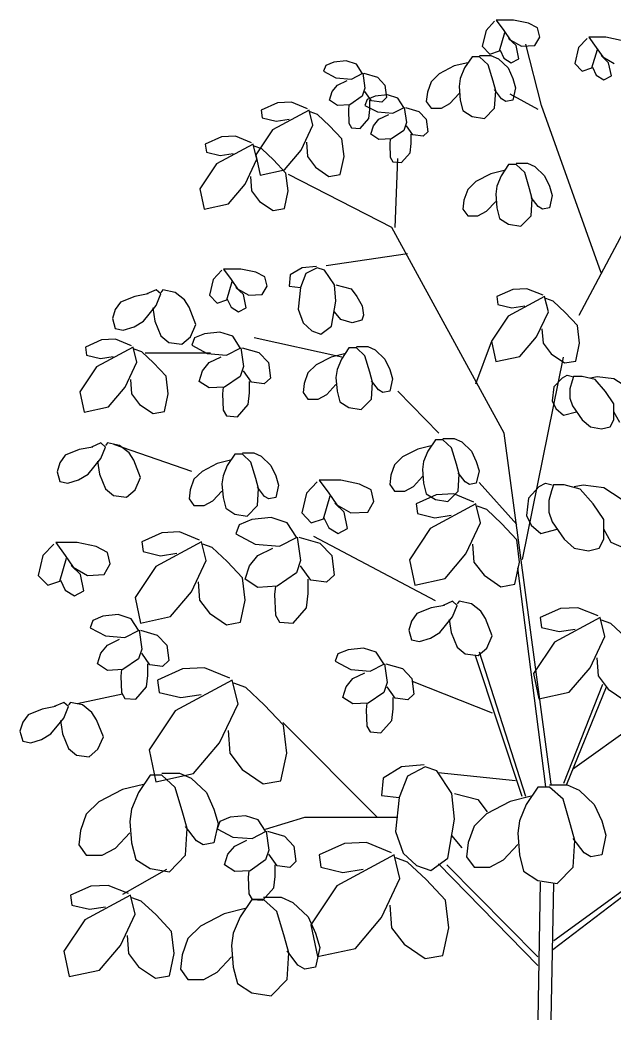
# Model space of a CAD drawing. Extents: x 68.63 to 72.38, y 87.18 to 90.72.
# Drawn here: x 68.632 to 70.737, y 87.18 to 90.722 of the extents above; entities that cross this region are included whole.
import ezdxf

# ---------------------------------------------------------------- set-up
doc = ezdxf.new("R2010")
doc.units = 0
doc.header["$LTSCALE"] = 0.02
doc.header["$MEASUREMENT"] = 0
doc.layers.get('0').update_dxf_attribs({"linetype": 'CONTINUOUS'})

msp = doc.modelspace()

# ---------------------------------------------------------------- linework, layer by layer
for p, q in [((70.3138, 90.7177), (70.2833, 90.6851)), ((70.3805, 90.7223), (70.3195, 90.7223)), ((70.3195, 90.7223), (70.3462, 90.6851)), ((70.4339, 90.7107), (70.3805, 90.7223)), ((70.4663, 90.6944), (70.4339, 90.7107)), ((70.2833, 90.6851), (70.27, 90.6292)), ((70.331, 90.6129), (70.35, 90.6781)), ((70.3462, 90.6851), (70.3691, 90.6525)), ((70.4739, 90.6618), (70.4663, 90.6944)), ((70.3901, 90.6316), (70.3634, 90.6572)), ((70.3691, 90.6525), (70.4091, 90.6292)), ((70.4568, 90.6316), (70.4739, 90.6618)), ((70.6416, 90.6572), (70.6111, 90.6246)), ((70.7083, 90.6618), (70.6473, 90.6618)), ((70.6473, 90.6618), (70.674, 90.6246)), ((70.7617, 90.6502), (70.7083, 90.6618)), ((70.27, 90.6292), (70.2967, 90.6013)), ((70.2967, 90.6013), (70.331, 90.6129)), ((70.3329, 90.6153), (70.3462, 90.5873)), ((70.3996, 90.585), (70.3901, 90.6316)), ((70.4091, 90.6292), (70.4568, 90.6316)), ((70.4796, 90.4198), (70.4244, 90.6362)), ((70.6111, 90.6246), (70.5978, 90.5687)), ((70.6588, 90.5524), (70.6778, 90.6176)), ((70.674, 90.6246), (70.6969, 90.592)), ((69.744, 90.5734), (69.7154, 90.5617)), ((69.7878, 90.578), (69.744, 90.5734)), ((69.8241, 90.5664), (69.7878, 90.578)), ((70.2185, 90.571), (70.1709, 90.5594)), ((70.2338, 90.592), (70.2071, 90.5524)), ((70.2605, 90.592), (70.2338, 90.592)), ((70.2605, 90.5966), (70.3005, 90.5966)), ((70.291, 90.5641), (70.2605, 90.592)), ((70.3005, 90.5966), (70.3272, 90.585)), ((70.3272, 90.585), (70.3615, 90.5524)), ((70.3462, 90.5873), (70.3729, 90.571)), ((70.3729, 90.571), (70.3996, 90.585)), ((70.5978, 90.5687), (70.6245, 90.5408)), ((70.7178, 90.571), (70.6912, 90.5966)), ((70.6969, 90.592), (70.7369, 90.5687)), ((70.7274, 90.5245), (70.7178, 90.571)), ((69.7154, 90.5617), (69.7078, 90.5408)), ((69.7078, 90.5408), (69.7516, 90.5175)), ((69.8069, 90.5129), (69.8469, 90.5338)), ((69.845, 90.5338), (69.8241, 90.5664)), ((69.8469, 90.5338), (69.8545, 90.4803)), ((69.8507, 90.5338), (69.8984, 90.5199)), ((70.1709, 90.5594), (70.1175, 90.5315)), ((70.2071, 90.5524), (70.1919, 90.5152)), ((70.3081, 90.5059), (70.291, 90.5641)), ((70.3615, 90.5524), (70.3786, 90.5152)), ((70.6245, 90.5408), (70.6588, 90.5524)), ((70.6607, 90.5548), (70.674, 90.5268)), ((69.7516, 90.5175), (69.8069, 90.5129)), ((69.7574, 90.4919), (69.7917, 90.5082)), ((69.8984, 90.5199), (69.9251, 90.4919)), ((70.089, 90.5036), (70.0756, 90.4663)), ((70.1175, 90.5315), (70.089, 90.5036)), ((70.1919, 90.5152), (70.188, 90.4873)), ((70.3176, 90.471), (70.3081, 90.5059)), ((70.3786, 90.5152), (70.3882, 90.4826)), ((70.674, 90.5268), (70.7007, 90.5105)), ((70.7007, 90.5105), (70.7274, 90.5245)), ((69.7288, 90.4384), (69.7383, 90.4687)), ((69.7383, 90.4687), (69.7574, 90.4919)), ((69.8545, 90.4803), (69.845, 90.4524)), ((69.8774, 90.4361), (69.8545, 90.4687)), ((69.9251, 90.4919), (69.9308, 90.4477)), ((70.0756, 90.4663), (70.0718, 90.4337)), ((70.1557, 90.4268), (70.188, 90.4617)), ((70.188, 90.4873), (70.1919, 90.4384)), ((70.3386, 90.4431), (70.3138, 90.4756)), ((70.3138, 90.4105), (70.3176, 90.471)), ((70.3882, 90.4826), (70.3786, 90.4384)), ((69.5439, 90.4291), (69.4867, 90.4035)), ((69.5935, 90.4314), (69.5439, 90.4291)), ((69.6506, 90.4081), (69.5935, 90.4314)), ((69.7574, 90.4198), (69.7288, 90.4384)), ((69.845, 90.4524), (69.8012, 90.4221)), ((69.8622, 90.4407), (69.8545, 90.4198)), ((69.8908, 90.4524), (69.8622, 90.4407)), ((69.8717, 90.4058), (69.8717, 90.4384)), ((69.9136, 90.4314), (69.8774, 90.4361)), ((69.9346, 90.457), (69.8908, 90.4524)), ((69.9308, 90.4477), (69.9136, 90.4314)), ((69.9708, 90.4454), (69.9346, 90.457)), ((69.9918, 90.4128), (69.9708, 90.4454)), ((70.0718, 90.4337), (70.089, 90.4105)), ((70.1252, 90.4105), (70.1557, 90.4268)), ((70.1919, 90.4384), (70.2014, 90.4012)), ((70.3538, 90.4337), (70.3386, 90.4431)), ((70.3786, 90.4384), (70.3538, 90.4337)), ((70.4682, 90.4058), (70.3691, 90.4593)), ((69.4867, 90.4035), (69.4906, 90.3756)), ((69.6564, 90.4035), (69.5268, 90.3337)), ((69.6697, 90.35), (69.6564, 90.4035)), ((69.6868, 90.3872), (69.6602, 90.3965)), ((69.8012, 90.4221), (69.7574, 90.4198)), ((69.7974, 90.4221), (69.7955, 90.4035)), ((69.7955, 90.4035), (69.7974, 90.3569)), ((69.8545, 90.4198), (69.8984, 90.3965)), ((69.8679, 90.3732), (69.8717, 90.4058)), ((69.8984, 90.3965), (69.9536, 90.3919)), ((69.9536, 90.3919), (69.9937, 90.4128)), ((69.9937, 90.4128), (70.0013, 90.3593)), ((69.9975, 90.4128), (70.0451, 90.3988)), ((70.0451, 90.3988), (70.0718, 90.3709)), ((70.089, 90.4105), (70.1252, 90.4105)), ((70.2014, 90.4012), (70.2338, 90.3802)), ((70.2776, 90.3732), (70.3138, 90.4105)), ((70.6912, 89.8264), (70.4796, 90.4198)), ((69.4906, 90.3756), (69.5401, 90.3639)), ((69.5401, 90.3639), (69.5858, 90.3709)), ((69.7288, 90.3476), (69.6868, 90.3872)), ((69.7974, 90.3569), (69.8069, 90.3407)), ((69.8374, 90.3383), (69.8679, 90.3732)), ((69.885, 90.3476), (69.9041, 90.3709)), ((69.9041, 90.3709), (69.9384, 90.3872)), ((70.0013, 90.3593), (69.9918, 90.3314)), ((70.0718, 90.3709), (70.0775, 90.3267)), ((70.2338, 90.3802), (70.2776, 90.3732)), ((69.5268, 90.3337), (69.4677, 90.2452)), ((69.6278, 90.2615), (69.6697, 90.35)), ((69.7726, 90.3011), (69.7288, 90.3476)), ((69.8069, 90.3407), (69.8374, 90.3383)), ((69.8755, 90.3174), (69.885, 90.3476)), ((69.9918, 90.3314), (69.9479, 90.3011)), ((70.0242, 90.3151), (70.0013, 90.3476)), ((70.0775, 90.3267), (70.0604, 90.3104)), ((69.3457, 90.3081), (69.2885, 90.2825)), ((69.3953, 90.3104), (69.3457, 90.3081)), ((69.4524, 90.2871), (69.3953, 90.3104)), ((69.6468, 90.2895), (69.6506, 90.2383)), ((69.7802, 90.2383), (69.7726, 90.3011)), ((69.9041, 90.2988), (69.8755, 90.3174)), ((69.9479, 90.3011), (69.9041, 90.2988)), ((69.9441, 90.3011), (69.9422, 90.2825)), ((70.0146, 90.2522), (70.0184, 90.2848)), ((70.0184, 90.2848), (70.0184, 90.3174)), ((70.0604, 90.3104), (70.0242, 90.3151)), ((69.2885, 90.2825), (69.2924, 90.2546)), ((69.2924, 90.2546), (69.3419, 90.2429)), ((69.4582, 90.2825), (69.3286, 90.2127)), ((69.3419, 90.2429), (69.3876, 90.2499)), ((69.4715, 90.229), (69.4582, 90.2825)), ((69.4886, 90.2662), (69.462, 90.2755)), ((69.5306, 90.2266), (69.4886, 90.2662)), ((69.5687, 90.1917), (69.6278, 90.2615)), ((69.9422, 90.2825), (69.9441, 90.2359)), ((69.9841, 90.2173), (70.0146, 90.2522)), ((69.4296, 90.1405), (69.4715, 90.229)), ((69.4677, 90.2452), (69.4829, 90.1731)), ((69.5744, 90.1801), (69.5306, 90.2266)), ((69.6506, 90.2383), (69.6792, 90.201)), ((69.7669, 90.1754), (69.7802, 90.2383)), ((69.9441, 90.2359), (69.9536, 90.2196)), ((69.9536, 90.2196), (69.9841, 90.2173)), ((69.9613, 89.9869), (69.9708, 90.2313)), ((70.3901, 90.215), (70.4301, 90.215)), ((70.4301, 90.215), (70.4568, 90.2034)), ((69.3286, 90.2127), (69.2695, 90.1242)), ((69.4829, 90.1731), (69.5687, 90.1917)), ((69.582, 90.1173), (69.5744, 90.1801)), ((69.6792, 90.201), (69.7269, 90.1684)), ((70.3005, 90.1778), (70.2471, 90.1498)), ((70.3481, 90.1894), (70.3005, 90.1778)), ((70.3634, 90.2103), (70.3367, 90.1708)), ((70.3901, 90.2103), (70.3634, 90.2103)), ((70.4205, 90.1824), (70.3901, 90.2103)), ((70.4377, 90.1242), (70.4205, 90.1824)), ((70.4568, 90.2034), (70.4911, 90.1708)), ((69.4486, 90.1684), (69.4524, 90.1173)), ((69.9498, 89.9869), (69.5839, 90.1754)), ((69.7269, 90.1684), (69.7669, 90.1754)), ((70.2471, 90.1498), (70.2185, 90.1219)), ((70.3367, 90.1708), (70.3214, 90.1335)), ((70.4911, 90.1708), (70.5082, 90.1335)), ((69.2695, 90.1242), (69.2847, 90.0521)), ((69.3705, 90.0707), (69.4296, 90.1405)), ((69.4524, 90.1173), (69.481, 90.08)), ((69.5687, 90.0544), (69.582, 90.1173)), ((70.2185, 90.1219), (70.2052, 90.0847)), ((70.3214, 90.1335), (70.3176, 90.1056)), ((70.4472, 90.0893), (70.4377, 90.1242)), ((70.5082, 90.1335), (70.5177, 90.101)), ((70.613, 89.6774), (70.857, 90.1359)), ((69.481, 90.08), (69.5287, 90.0474)), ((70.2052, 90.0847), (70.2014, 90.0521)), ((70.2852, 90.0451), (70.3176, 90.08)), ((70.3176, 90.1056), (70.3214, 90.0567)), ((70.4682, 90.0614), (70.4434, 90.094)), ((70.4434, 90.0288), (70.4472, 90.0893)), ((70.5177, 90.101), (70.5082, 90.0567)), ((69.2847, 90.0521), (69.3705, 90.0707)), ((69.5287, 90.0474), (69.5687, 90.0544)), ((70.2014, 90.0521), (70.2185, 90.0288)), ((70.2547, 90.0288), (70.2852, 90.0451)), ((70.3214, 90.0567), (70.331, 90.0195)), ((70.4834, 90.0521), (70.4682, 90.0614)), ((70.5082, 90.0567), (70.4834, 90.0521)), ((70.2185, 90.0288), (70.2547, 90.0288)), ((70.331, 90.0195), (70.3634, 89.9986)), ((70.4072, 89.9916), (70.4434, 90.0288)), ((70.3481, 89.2585), (69.9498, 89.9869)), ((70.3634, 89.9986), (70.4072, 89.9916)), ((70.0051, 89.8938), (69.7173, 89.852)), ((69.3476, 89.8357), (69.3171, 89.8031)), ((69.4143, 89.8403), (69.3533, 89.8403)), ((69.3533, 89.8403), (69.38, 89.8031)), ((69.4677, 89.8287), (69.4143, 89.8403)), ((69.5001, 89.8124), (69.4677, 89.8287)), ((69.6316, 89.845), (69.5896, 89.8194)), ((69.6449, 89.824), (69.6259, 89.7752)), ((69.683, 89.8496), (69.6316, 89.845)), ((69.6849, 89.845), (69.6449, 89.824)), ((69.7116, 89.8357), (69.6849, 89.845)), ((69.7459, 89.7845), (69.7116, 89.8357)), ((69.3171, 89.8031), (69.3038, 89.7472)), ((69.3648, 89.7309), (69.3838, 89.7961)), ((69.38, 89.8031), (69.4029, 89.7705)), ((69.5077, 89.7798), (69.5001, 89.8124)), ((69.5896, 89.8194), (69.5858, 89.7798)), ((69.1146, 89.7664), (69.0813, 89.7519)), ((69.1313, 89.7519), (69.1146, 89.7664)), ((69.1385, 89.7664), (69.1313, 89.7577)), ((69.1813, 89.7577), (69.1385, 89.7664)), ((69.2147, 89.7315), (69.1813, 89.7577)), ((69.4239, 89.7496), (69.3972, 89.7752)), ((69.4029, 89.7705), (69.4429, 89.7472)), ((69.4906, 89.7496), (69.5077, 89.7798)), ((69.5858, 89.7798), (69.6259, 89.7752)), ((69.6259, 89.7752), (69.6182, 89.6984)), ((69.7516, 89.7263), (69.7459, 89.7845)), ((69.7516, 89.7845), (69.805, 89.7705)), ((69.805, 89.7705), (69.826, 89.7426)), ((70.3786, 89.7682), (70.3214, 89.7426)), ((70.4282, 89.7705), (70.3786, 89.7682)), ((70.4853, 89.7472), (70.4282, 89.7705)), ((68.9884, 89.7228), (68.9693, 89.6966)), ((69.0384, 89.7432), (68.9884, 89.7228)), ((69.0861, 89.7519), (69.0384, 89.7432)), ((69.1146, 89.7112), (69.1313, 89.7519)), ((69.2314, 89.7053), (69.2147, 89.7315)), ((69.3038, 89.7472), (69.3305, 89.7193)), ((69.3305, 89.7193), (69.3648, 89.7309)), ((69.3667, 89.7333), (69.38, 89.7053)), ((69.4334, 89.703), (69.4239, 89.7496)), ((69.4429, 89.7472), (69.4906, 89.7496)), ((69.7364, 89.6379), (69.7516, 89.7263)), ((69.826, 89.7426), (69.845, 89.71)), ((70.3214, 89.7426), (70.3253, 89.7147)), ((70.4911, 89.7426), (70.3615, 89.6728)), ((70.5044, 89.6891), (70.4911, 89.7426)), ((70.5216, 89.7263), (70.4949, 89.7356)), ((70.5635, 89.6867), (70.5216, 89.7263)), ((68.9693, 89.6966), (68.9598, 89.6646)), ((69.0694, 89.6559), (69.1146, 89.7112)), ((69.1027, 89.7024), (69.1099, 89.6559)), ((69.2552, 89.6443), (69.2314, 89.7053)), ((69.38, 89.7053), (69.4067, 89.6891)), ((69.4067, 89.6891), (69.4334, 89.703)), ((69.6182, 89.6984), (69.6354, 89.6495)), ((69.7688, 89.6611), (69.7459, 89.6891)), ((69.845, 89.71), (69.8488, 89.6774)), ((70.3253, 89.7147), (70.3748, 89.703)), ((70.3748, 89.703), (70.4205, 89.71)), ((70.4625, 89.6006), (70.5044, 89.6891)), ((70.6073, 89.6402), (70.5635, 89.6867)), ((68.9598, 89.6646), (68.9693, 89.6297)), ((69.036, 89.6355), (69.0694, 89.6559)), ((69.1099, 89.6559), (69.1313, 89.6035)), ((69.6354, 89.6495), (69.6659, 89.6216)), ((69.8088, 89.6495), (69.7688, 89.6611)), ((69.8431, 89.6588), (69.8088, 89.6495)), ((69.8488, 89.6774), (69.8431, 89.6588)), ((70.3615, 89.6728), (70.3024, 89.5843)), ((68.9693, 89.6297), (68.9979, 89.6239)), ((68.9979, 89.6239), (69.036, 89.6355)), ((69.2361, 89.6006), (69.2552, 89.6443)), ((69.2857, 89.6111), (69.25, 89.5966)), ((69.3405, 89.6169), (69.2857, 89.6111)), ((69.3857, 89.6024), (69.3405, 89.6169)), ((69.6659, 89.6216), (69.6983, 89.6099)), ((69.6983, 89.6099), (69.7364, 89.6379)), ((70.4815, 89.6285), (70.4853, 89.5774)), ((70.6149, 89.5774), (70.6073, 89.6402)), ((68.9207, 89.589), (68.8636, 89.5634)), ((68.9703, 89.5913), (68.9207, 89.589)), ((69.0275, 89.568), (68.9703, 89.5913)), ((69.1313, 89.6035), (69.1599, 89.5803)), ((69.1599, 89.5803), (69.2052, 89.5744)), ((69.2052, 89.5744), (69.2361, 89.6006)), ((69.25, 89.5966), (69.2404, 89.5704)), ((69.4119, 89.5616), (69.3857, 89.6024)), ((69.7726, 89.5285), (69.462, 89.596)), ((70.2471, 89.4331), (70.3024, 89.582)), ((70.3024, 89.5843), (70.3176, 89.5122)), ((70.4034, 89.5308), (70.4625, 89.6006)), ((70.4853, 89.5774), (70.5139, 89.5401)), ((70.6016, 89.5145), (70.6149, 89.5774)), ((68.8636, 89.5634), (68.8674, 89.5355)), ((69.0332, 89.5634), (68.9036, 89.4936)), ((69.0465, 89.5099), (69.0332, 89.5634)), ((69.0637, 89.5471), (69.037, 89.5564)), ((69.1056, 89.5075), (69.0637, 89.5471)), ((69.3076, 89.5424), (69.0751, 89.5424)), ((69.2404, 89.5704), (69.2952, 89.5413)), ((69.2952, 89.5413), (69.3643, 89.5355)), ((69.3643, 89.5355), (69.4143, 89.5616)), ((69.4143, 89.5616), (69.4239, 89.4947)), ((69.4191, 89.5616), (69.4786, 89.5442)), ((69.4786, 89.5442), (69.512, 89.5093)), ((69.7974, 89.5611), (69.7707, 89.5215)), ((69.8241, 89.5611), (69.7974, 89.5611)), ((69.8241, 89.5657), (69.8641, 89.5657)), ((69.8545, 89.5331), (69.8241, 89.5611)), ((69.8641, 89.5657), (69.8908, 89.5541)), ((69.8908, 89.5541), (69.9251, 89.5215)), ((68.8674, 89.5355), (68.9169, 89.5238)), ((68.9169, 89.5238), (68.9627, 89.5308)), ((69.0046, 89.4214), (69.0465, 89.5099)), ((69.1494, 89.461), (69.1056, 89.5075)), ((69.2785, 89.4802), (69.3024, 89.5093)), ((69.3024, 89.5093), (69.3452, 89.5296)), ((69.512, 89.5093), (69.5191, 89.454)), ((69.7345, 89.5285), (69.6811, 89.5006)), ((69.7821, 89.5401), (69.7345, 89.5285)), ((69.7707, 89.5215), (69.7554, 89.4843)), ((69.8717, 89.475), (69.8545, 89.5331)), ((69.9251, 89.5215), (69.9422, 89.4843)), ((70.3176, 89.5122), (70.4034, 89.5308)), ((70.4129, 88.8117), (70.5578, 89.5285)), ((70.5139, 89.5401), (70.5616, 89.5075)), ((70.5616, 89.5075), (70.6016, 89.5145)), ((68.9036, 89.4936), (68.8445, 89.4051)), ((69.2666, 89.4424), (69.2785, 89.4802)), ((69.4239, 89.4947), (69.4119, 89.4598)), ((69.4524, 89.4395), (69.4239, 89.4802)), ((69.6525, 89.4726), (69.6392, 89.4354)), ((69.6811, 89.5006), (69.6525, 89.4726)), ((69.7554, 89.4843), (69.7516, 89.4563)), ((69.8812, 89.44), (69.8717, 89.475)), ((69.9422, 89.4843), (69.9517, 89.4517)), ((69.0236, 89.4494), (69.0275, 89.3982)), ((69.157, 89.3982), (69.1494, 89.461)), ((69.3024, 89.4191), (69.2666, 89.4424)), ((69.4119, 89.4598), (69.3572, 89.422)), ((69.4453, 89.4017), (69.4453, 89.4424)), ((69.4977, 89.4336), (69.4524, 89.4395)), ((69.5191, 89.454), (69.4977, 89.4336)), ((69.6392, 89.4354), (69.6354, 89.4028)), ((69.7516, 89.4563), (69.7554, 89.4075)), ((69.9022, 89.4121), (69.8774, 89.4447)), ((69.8774, 89.3795), (69.8812, 89.44)), ((69.9517, 89.4517), (69.9422, 89.4075)), ((70.5539, 89.4554), (70.5234, 89.4228)), ((70.5539, 89.4554), (70.571, 89.4647)), ((70.571, 89.4647), (70.5901, 89.46)), ((70.5882, 89.4437), (70.5805, 89.4158)), ((70.5939, 89.46), (70.5882, 89.4437)), ((70.6244, 89.46), (70.5939, 89.46)), ((70.6701, 89.4484), (70.6244, 89.46)), ((70.653, 89.4554), (70.6777, 89.46)), ((70.7063, 89.4065), (70.6701, 89.4484)), ((70.6777, 89.46), (70.7368, 89.4531)), ((70.7368, 89.4531), (70.7864, 89.4205)), ((68.8445, 89.4051), (68.8598, 89.333)), ((68.9455, 89.3516), (69.0046, 89.4214)), ((69.3572, 89.422), (69.3024, 89.4191)), ((69.3524, 89.422), (69.35, 89.3987)), ((69.35, 89.3987), (69.3524, 89.3406)), ((69.4405, 89.3609), (69.4453, 89.4017)), ((69.6354, 89.4028), (69.6525, 89.3795)), ((69.7192, 89.3958), (69.7516, 89.4307)), ((69.7554, 89.4075), (69.765, 89.3702)), ((69.9174, 89.4028), (69.9022, 89.4121)), ((69.9422, 89.4075), (69.9174, 89.4028)), ((70.1156, 89.2585), (69.9708, 89.4075)), ((70.5234, 89.4228), (70.5177, 89.3739)), ((70.5805, 89.4158), (70.5805, 89.3832)), ((70.7368, 89.3623), (70.7063, 89.4065)), ((69.0275, 89.3982), (69.056, 89.3609)), ((69.1437, 89.3353), (69.157, 89.3982)), ((69.6525, 89.3795), (69.6887, 89.3795)), ((69.6887, 89.3795), (69.7192, 89.3958)), ((69.765, 89.3702), (69.7974, 89.3493)), ((69.8412, 89.3423), (69.8774, 89.3795)), ((70.5177, 89.3739), (70.531, 89.346)), ((70.5805, 89.3832), (70.5901, 89.3553)), ((68.8598, 89.333), (68.9455, 89.3516)), ((69.056, 89.3609), (69.1037, 89.3283)), ((69.1037, 89.3283), (69.1437, 89.3353)), ((69.3524, 89.3406), (69.3643, 89.3202)), ((69.4024, 89.3173), (69.4405, 89.3609)), ((69.7974, 89.3493), (69.8412, 89.3423)), ((70.531, 89.346), (70.5577, 89.3227)), ((70.5577, 89.3227), (70.6044, 89.335)), ((70.5901, 89.3553), (70.6244, 89.3064)), ((70.7368, 89.3064), (70.7368, 89.3623)), ((70.7578, 89.2971), (70.7368, 89.3344)), ((69.3643, 89.3202), (69.4024, 89.3173)), ((70.6244, 89.3064), (70.653, 89.2808)), ((70.7235, 89.2808), (70.7368, 89.3064)), ((70.5139, 88.0158), (70.3481, 89.2585)), ((70.653, 89.2808), (70.693, 89.2739)), ((70.693, 89.2739), (70.7235, 89.2808)), ((68.9184, 89.2242), (68.885, 89.2097)), ((68.935, 89.2097), (68.9184, 89.2242)), ((68.9422, 89.2242), (68.935, 89.2155)), ((68.9851, 89.2155), (68.9422, 89.2242)), ((70.1042, 89.2353), (70.0775, 89.1957)), ((70.1309, 89.2353), (70.1042, 89.2353)), ((70.1309, 89.2399), (70.1709, 89.2399)), ((70.1614, 89.2073), (70.1309, 89.2353)), ((70.1709, 89.2399), (70.1976, 89.2283)), ((70.1976, 89.2283), (70.2319, 89.1957)), ((68.8421, 89.2009), (68.7921, 89.1806)), ((68.8898, 89.2097), (68.8421, 89.2009)), ((68.9184, 89.1689), (68.935, 89.2097)), ((69.2409, 89.1236), (68.9646, 89.219)), ((69.0184, 89.1893), (68.9851, 89.2155)), ((69.0351, 89.1631), (69.0184, 89.1893)), ((69.42, 89.1887), (69.4601, 89.1887)), ((69.4601, 89.1887), (69.4867, 89.1771)), ((70.0413, 89.2027), (69.9879, 89.1748)), ((70.089, 89.2143), (70.0413, 89.2027)), ((70.0775, 89.1957), (70.0623, 89.1585)), ((70.1785, 89.1492), (70.1614, 89.2073)), ((70.2319, 89.1957), (70.249, 89.1585)), ((68.773, 89.1544), (68.7635, 89.1224)), ((68.7921, 89.1806), (68.773, 89.1544)), ((68.8731, 89.1137), (68.9184, 89.1689)), ((68.9064, 89.1602), (68.9136, 89.1137)), ((69.0589, 89.102), (69.0351, 89.1631)), ((69.3305, 89.1515), (69.2771, 89.1236)), ((69.3781, 89.1631), (69.3305, 89.1515)), ((69.3934, 89.1841), (69.3667, 89.1445)), ((69.42, 89.1841), (69.3934, 89.1841)), ((69.4505, 89.1561), (69.42, 89.1841)), ((69.4677, 89.098), (69.4505, 89.1561)), ((69.4867, 89.1771), (69.521, 89.1445)), ((69.9879, 89.1748), (69.9594, 89.1468)), ((70.0623, 89.1585), (70.0585, 89.1305)), ((70.249, 89.1585), (70.2586, 89.1259)), ((68.7635, 89.1224), (68.773, 89.0875)), ((69.2771, 89.1236), (69.2485, 89.0956)), ((69.3667, 89.1445), (69.3514, 89.1073)), ((69.521, 89.1445), (69.5382, 89.1073)), ((69.9594, 89.1468), (69.946, 89.1096)), ((70.0585, 89.1305), (70.0623, 89.0817)), ((70.188, 89.1142), (70.1785, 89.1492)), ((70.209, 89.0863), (70.1842, 89.1189)), ((70.2586, 89.1259), (70.249, 89.0817)), ((68.773, 89.0875), (68.8016, 89.0817)), ((68.8016, 89.0817), (68.8397, 89.0933)), ((68.8397, 89.0933), (68.8731, 89.1137)), ((68.9136, 89.1137), (68.935, 89.0613)), ((69.0398, 89.0584), (69.0589, 89.102)), ((69.2485, 89.0956), (69.2352, 89.0584)), ((69.3514, 89.1073), (69.3476, 89.0793)), ((69.4772, 89.063), (69.4677, 89.098)), ((69.5382, 89.1073), (69.5477, 89.0747)), ((69.6854, 89.0869), (69.6473, 89.0462)), ((69.6926, 89.0927), (69.7259, 89.0462)), ((69.7688, 89.0927), (69.6926, 89.0927)), ((69.8355, 89.0782), (69.7688, 89.0927)), ((69.946, 89.1096), (69.9422, 89.077)), ((70.0261, 89.07), (70.0585, 89.1049)), ((70.0623, 89.0817), (70.0718, 89.0444)), ((70.1842, 89.0537), (70.188, 89.1142)), ((70.2243, 89.077), (70.209, 89.0863)), ((70.249, 89.0817), (70.2243, 89.077)), ((70.392, 88.9351), (70.2586, 89.084)), ((70.4722, 89.0696), (70.4936, 89.0813)), ((70.4936, 89.0813), (70.5175, 89.0755)), ((68.935, 89.0613), (68.9636, 89.038)), ((69.0089, 89.0322), (69.0398, 89.0584)), ((69.2352, 89.0584), (69.2314, 89.0258)), ((69.3152, 89.0188), (69.3476, 89.0537)), ((69.3476, 89.0793), (69.3514, 89.0305)), ((69.4982, 89.0351), (69.4734, 89.0677)), ((69.4734, 89.0025), (69.4772, 89.063)), ((69.5477, 89.0747), (69.5382, 89.0305)), ((69.6473, 89.0462), (69.6306, 88.9764)), ((69.7259, 89.0462), (69.7545, 89.0055)), ((69.876, 89.0578), (69.8355, 89.0782)), ((69.8855, 89.0171), (69.876, 89.0578)), ((69.9422, 89.077), (69.9594, 89.0537)), ((69.9594, 89.0537), (69.9956, 89.0537)), ((69.9956, 89.0537), (70.0261, 89.07)), ((70.0718, 89.0444), (70.1042, 89.0235)), ((70.148, 89.0165), (70.1842, 89.0537)), ((70.4722, 89.0696), (70.4341, 89.0289)), ((70.5151, 89.0551), (70.5055, 89.0202)), ((70.5222, 89.0755), (70.5151, 89.0551)), ((70.5603, 89.0755), (70.5222, 89.0755)), ((70.6175, 89.0609), (70.5603, 89.0755)), ((70.5961, 89.0696), (70.627, 89.0755)), ((70.6628, 89.0086), (70.6175, 89.0609)), ((70.627, 89.0755), (70.7009, 89.0667)), ((70.7009, 89.0667), (70.7628, 89.026)), ((68.9636, 89.038), (69.0089, 89.0322)), ((69.2314, 89.0258), (69.2485, 89.0025)), ((69.2847, 89.0025), (69.3152, 89.0188)), ((69.3514, 89.0305), (69.361, 88.9932)), ((69.5134, 89.0258), (69.4982, 89.0351)), ((69.5382, 89.0305), (69.5134, 89.0258)), ((69.7069, 88.956), (69.7307, 89.0375)), ((69.7807, 88.9793), (69.7473, 89.0113)), ((69.8641, 88.9793), (69.8855, 89.0171)), ((70.1071, 89.0407), (70.0356, 89.0087)), ((70.1042, 89.0235), (70.148, 89.0165)), ((70.169, 89.0436), (70.1071, 89.0407)), ((70.2405, 89.0145), (70.169, 89.0436)), ((70.4341, 89.0289), (70.4269, 88.9678)), ((70.5055, 89.0202), (70.5055, 88.9795)), ((69.2485, 89.0025), (69.2847, 89.0025)), ((69.361, 88.9932), (69.3934, 88.9723)), ((69.4372, 88.9653), (69.4734, 89.0025)), ((69.6306, 88.9764), (69.664, 88.9415)), ((69.7545, 89.0055), (69.8045, 88.9764)), ((69.7926, 88.9211), (69.7807, 88.9793)), ((69.8045, 88.9764), (69.8641, 88.9793)), ((70.0356, 89.0087), (70.0404, 88.9738)), ((70.0404, 88.9738), (70.1023, 88.9592)), ((70.2476, 89.0087), (70.0856, 88.9214)), ((70.2643, 88.9418), (70.2476, 89.0087)), ((70.2857, 88.9883), (70.2524, 88.9999)), ((70.3382, 88.9388), (70.2857, 88.9883)), ((70.5055, 88.9795), (70.5175, 88.9446)), ((70.7009, 88.9533), (70.6628, 89.0086)), ((69.3934, 88.9723), (69.4372, 88.9653)), ((69.4536, 88.9528), (69.409, 88.9346)), ((69.5221, 88.9601), (69.4536, 88.9528)), ((69.5787, 88.9419), (69.5221, 88.9601)), ((69.6114, 88.891), (69.5787, 88.9419)), ((69.664, 88.9415), (69.7069, 88.956)), ((69.7092, 88.9589), (69.7259, 88.924)), ((70.1023, 88.9592), (70.1595, 88.9679)), ((70.2119, 88.8312), (70.2643, 88.9418)), ((70.3929, 88.8807), (70.3382, 88.9388)), ((70.4269, 88.9678), (70.4436, 88.9329)), ((70.5175, 88.9446), (70.5603, 88.8835)), ((70.7009, 88.8835), (70.7009, 88.9533)), ((69.1348, 88.9063), (69.0634, 88.8743)), ((69.1968, 88.9092), (69.1348, 88.9063)), ((69.2682, 88.8802), (69.1968, 88.9092)), ((69.409, 88.9346), (69.3971, 88.9019)), ((69.7259, 88.924), (69.7593, 88.9036)), ((69.7593, 88.9036), (69.7926, 88.9211)), ((70.0856, 88.9214), (70.0118, 88.8108)), ((70.4436, 88.9329), (70.477, 88.9038)), ((70.477, 88.9038), (70.5353, 88.9191)), ((70.7271, 88.8718), (70.7009, 88.9184)), ((68.7588, 88.8716), (68.7921, 88.8251)), ((68.835, 88.8716), (68.7588, 88.8716)), ((68.9017, 88.8571), (68.835, 88.8716)), ((69.0634, 88.8743), (69.0681, 88.8394)), ((69.2754, 88.8743), (69.1134, 88.7871)), ((69.2921, 88.8074), (69.2754, 88.8743)), ((69.3971, 88.9019), (69.4655, 88.8655)), ((69.5519, 88.8583), (69.6144, 88.891)), ((69.6144, 88.891), (69.6263, 88.8074)), ((69.6204, 88.891), (69.6948, 88.8692)), ((70.1042, 88.6651), (69.6735, 88.8932)), ((69.6948, 88.8692), (69.7365, 88.8255)), ((70.4025, 88.8021), (70.3929, 88.8807)), ((70.5603, 88.8835), (70.5961, 88.8515)), ((70.6842, 88.8515), (70.7009, 88.8835)), ((70.7723, 88.8515), (70.7271, 88.8718)), ((68.7516, 88.8658), (68.7135, 88.8251)), ((68.9422, 88.8367), (68.9017, 88.8571)), ((68.9517, 88.796), (68.9422, 88.8367)), ((69.0681, 88.8394), (69.1301, 88.8249)), ((69.1301, 88.8249), (69.1873, 88.8336)), ((69.3135, 88.854), (69.2802, 88.8656)), ((69.3659, 88.8045), (69.3135, 88.854)), ((69.4655, 88.8655), (69.5519, 88.8583)), ((69.4745, 88.8255), (69.5281, 88.851)), ((70.2357, 88.8661), (70.2405, 88.8021)), ((70.5961, 88.8515), (70.6461, 88.8427)), ((70.6461, 88.8427), (70.6842, 88.8515)), ((68.7135, 88.8251), (68.6968, 88.7553)), ((68.773, 88.7349), (68.7969, 88.8164)), ((68.7921, 88.8251), (68.8207, 88.7844)), ((69.2397, 88.6969), (69.2921, 88.8074)), ((69.4207, 88.7463), (69.3659, 88.8045)), ((69.4447, 88.7892), (69.4745, 88.8255)), ((69.6263, 88.8074), (69.6114, 88.7637)), ((69.7365, 88.8255), (69.7454, 88.7564)), ((70.0118, 88.8108), (70.0309, 88.7207)), ((70.1381, 88.7439), (70.2119, 88.8312)), ((70.2405, 88.8021), (70.2762, 88.7556)), ((70.3858, 88.7236), (70.4025, 88.8021)), ((68.8469, 88.7582), (68.8135, 88.7902)), ((68.8207, 88.7844), (68.8707, 88.7553)), ((68.9303, 88.7582), (68.9517, 88.796)), ((69.1134, 88.7871), (69.0396, 88.6765)), ((69.4298, 88.7419), (69.4447, 88.7892)), ((69.6114, 88.7637), (69.543, 88.7164)), ((69.6621, 88.7383), (69.6263, 88.7892)), ((70.4948, 88.0064), (70.3955, 88.782)), ((68.6968, 88.7553), (68.7302, 88.7204)), ((68.7302, 88.7204), (68.773, 88.7349)), ((68.7754, 88.7378), (68.7921, 88.7029)), ((68.8588, 88.7), (68.8469, 88.7582)), ((68.8707, 88.7553), (68.9303, 88.7582)), ((69.2635, 88.7318), (69.2682, 88.6678)), ((69.4302, 88.6678), (69.4207, 88.7463)), ((69.4745, 88.7128), (69.4298, 88.7419)), ((69.6531, 88.691), (69.6531, 88.7419)), ((69.7186, 88.731), (69.6621, 88.7383)), ((69.7454, 88.7564), (69.7186, 88.731)), ((70.0309, 88.7207), (70.1381, 88.7439)), ((70.2762, 88.7556), (70.3358, 88.7149)), ((68.7921, 88.7029), (68.8255, 88.6826)), ((68.8255, 88.6826), (68.8588, 88.7)), ((69.1658, 88.6096), (69.2397, 88.6969)), ((69.543, 88.7164), (69.4745, 88.7128)), ((69.537, 88.7164), (69.534, 88.6874)), ((69.6472, 88.6401), (69.6531, 88.691)), ((70.3358, 88.7149), (70.3858, 88.7236)), ((69.0396, 88.6765), (69.0586, 88.5863)), ((69.2682, 88.6678), (69.304, 88.6213)), ((69.4136, 88.5893), (69.4302, 88.6678)), ((69.534, 88.6874), (69.537, 88.6146)), ((70.1647, 88.6634), (70.1314, 88.6488)), ((70.1814, 88.6488), (70.1647, 88.6634)), ((70.1885, 88.6634), (70.1814, 88.6546)), ((70.2314, 88.6546), (70.1885, 88.6634)), ((69.304, 88.6213), (69.3635, 88.5805)), ((69.5995, 88.5855), (69.6472, 88.6401)), ((70.0384, 88.6197), (70.0194, 88.5935)), ((70.0885, 88.6401), (70.0384, 88.6197)), ((70.1361, 88.6488), (70.0885, 88.6401)), ((70.1647, 88.6081), (70.1814, 88.6488)), ((70.2648, 88.6285), (70.2314, 88.6546)), ((70.2814, 88.6023), (70.2648, 88.6285)), ((70.5471, 88.6377), (70.4756, 88.6057)), ((70.609, 88.6406), (70.5471, 88.6377)), ((70.6805, 88.6115), (70.609, 88.6406)), ((68.8898, 88.5959), (68.8802, 88.5697)), ((68.9255, 88.6104), (68.8898, 88.5959)), ((68.9803, 88.6162), (68.9255, 88.6104)), ((69.0256, 88.6017), (68.9803, 88.6162)), ((69.0518, 88.561), (69.0256, 88.6017)), ((69.0586, 88.5863), (69.1658, 88.6096)), ((69.3635, 88.5805), (69.4136, 88.5893)), ((69.537, 88.6146), (69.5519, 88.5892)), ((69.5519, 88.5892), (69.5995, 88.5855)), ((70.0194, 88.5935), (70.0099, 88.5615)), ((70.1194, 88.5528), (70.1647, 88.6081)), ((70.1528, 88.5994), (70.1599, 88.5528)), ((70.3053, 88.5412), (70.2814, 88.6023)), ((70.4756, 88.6057), (70.4804, 88.5708)), ((70.6876, 88.6057), (70.5256, 88.5184)), ((70.7043, 88.5388), (70.6876, 88.6057)), ((70.7257, 88.5853), (70.6924, 88.597)), ((70.7781, 88.5359), (70.7257, 88.5853)), ((68.8802, 88.5697), (68.935, 88.5406)), ((69.0041, 88.5348), (69.0541, 88.561)), ((69.0541, 88.561), (69.0637, 88.4941)), ((69.0589, 88.561), (69.1185, 88.5435)), ((70.0099, 88.5615), (70.0194, 88.5266)), ((70.0861, 88.5325), (70.1194, 88.5528)), ((70.1599, 88.5528), (70.1814, 88.5005)), ((70.4804, 88.5708), (70.5423, 88.5562)), ((70.5423, 88.5562), (70.5995, 88.565)), ((68.935, 88.5406), (69.0041, 88.5348)), ((68.9422, 88.5086), (68.9851, 88.529)), ((69.1185, 88.5435), (69.1518, 88.5086)), ((70.0194, 88.5266), (70.048, 88.5208)), ((70.048, 88.5208), (70.0861, 88.5325)), ((70.2862, 88.4975), (70.3053, 88.5412)), ((70.5256, 88.5184), (70.4518, 88.4079)), ((70.6519, 88.4282), (70.7043, 88.5388)), ((68.9064, 88.4417), (68.9184, 88.4795)), ((68.9184, 88.4795), (68.9422, 88.5086)), ((69.0637, 88.4941), (69.0518, 88.4592)), ((69.0923, 88.4388), (69.0637, 88.4795)), ((69.1518, 88.5086), (69.159, 88.4533)), ((69.7945, 88.4917), (69.7588, 88.4772)), ((69.8493, 88.4975), (69.7945, 88.4917)), ((69.8946, 88.483), (69.8493, 88.4975)), ((69.9208, 88.4423), (69.8946, 88.483)), ((70.1814, 88.5005), (70.21, 88.4772)), ((70.2552, 88.4714), (70.2862, 88.4975)), ((70.4239, 87.9717), (70.2606, 88.483)), ((69.0518, 88.4592), (68.997, 88.4213)), ((69.159, 88.4533), (69.1375, 88.433)), ((69.7588, 88.4772), (69.7493, 88.451)), ((69.7493, 88.451), (69.804, 88.4219)), ((69.8731, 88.4161), (69.9232, 88.4423)), ((69.9232, 88.4423), (69.9327, 88.3754)), ((69.9279, 88.4423), (69.9875, 88.4248)), ((70.21, 88.4772), (70.2552, 88.4714)), ((70.411, 87.9716), (70.2452, 88.4743)), ((70.6757, 88.4632), (70.6805, 88.3992)), ((68.9422, 88.4184), (68.9064, 88.4417)), ((68.997, 88.4213), (68.9422, 88.4184)), ((68.9922, 88.4213), (68.9898, 88.3981)), ((69.0851, 88.401), (69.0851, 88.4417)), ((69.1375, 88.433), (69.0923, 88.4388)), ((69.2084, 88.4241), (69.1191, 88.3841)), ((69.2858, 88.4277), (69.2084, 88.4241)), ((69.3751, 88.3914), (69.2858, 88.4277)), ((69.804, 88.4219), (69.8731, 88.4161)), ((69.8112, 88.3899), (69.8541, 88.4103)), ((69.9875, 88.4248), (70.0208, 88.3899)), ((70.4518, 88.4079), (70.4708, 88.3177)), ((70.578, 88.341), (70.6519, 88.4282)), ((68.9898, 88.3981), (68.9922, 88.3399)), ((69.0803, 88.3602), (69.0851, 88.401)), ((69.1191, 88.3841), (69.125, 88.3405)), ((69.3841, 88.3841), (69.1816, 88.275)), ((69.4049, 88.3005), (69.3841, 88.3841)), ((69.4317, 88.3586), (69.39, 88.3732)), ((69.7874, 88.3608), (69.8112, 88.3899)), ((69.9327, 88.3754), (69.9208, 88.3405)), ((70.0208, 88.3899), (70.028, 88.3346)), ((70.3062, 88.2672), (70.0223, 88.3789)), ((70.6805, 88.3992), (70.7162, 88.3526)), ((68.9922, 88.3399), (69.0041, 88.3195)), ((69.0422, 88.3166), (69.0803, 88.3602)), ((69.125, 88.3405), (69.2024, 88.3223)), ((69.4972, 88.2968), (69.4317, 88.3586)), ((69.7755, 88.323), (69.7874, 88.3608)), ((69.9208, 88.3405), (69.866, 88.3026)), ((69.9613, 88.3201), (69.9327, 88.3608)), ((70.4708, 88.3177), (70.578, 88.341)), ((70.5587, 88.0194), (70.6971, 88.3704)), ((70.5692, 88.0158), (70.71, 88.3607)), ((70.7162, 88.3526), (70.7758, 88.3119)), ((68.7869, 88.305), (68.7535, 88.2904)), ((68.8035, 88.2904), (68.7869, 88.305)), ((68.8107, 88.305), (68.8035, 88.2963)), ((68.8536, 88.2963), (68.8107, 88.305)), ((68.9951, 88.3346), (68.835, 88.2997)), ((69.0041, 88.3195), (69.0422, 88.3166)), ((69.2024, 88.3223), (69.2739, 88.3332)), ((69.3394, 88.1623), (69.4049, 88.3005)), ((69.8112, 88.2997), (69.7755, 88.323)), ((69.866, 88.3026), (69.8112, 88.2997)), ((69.8612, 88.3026), (69.8588, 88.2794)), ((69.9541, 88.2823), (69.9541, 88.323)), ((70.0065, 88.3143), (69.9613, 88.3201)), ((70.028, 88.3346), (70.0065, 88.3143)), ((68.7106, 88.2817), (68.6606, 88.2613)), ((68.7583, 88.2904), (68.7106, 88.2817)), ((68.7869, 88.2497), (68.8035, 88.2904)), ((68.8869, 88.2701), (68.8536, 88.2963)), ((68.9036, 88.2439), (68.8869, 88.2701)), ((69.1816, 88.275), (69.0893, 88.1368)), ((69.5657, 88.2241), (69.4972, 88.2968)), ((69.8588, 88.2794), (69.8612, 88.2212)), ((69.9494, 88.2416), (69.9541, 88.2823)), ((70.5902, 88.0694), (70.9122, 88.2997)), ((68.6415, 88.2352), (68.632, 88.2032)), ((68.6606, 88.2613), (68.6415, 88.2352)), ((68.7416, 88.1944), (68.7869, 88.2497)), ((68.775, 88.241), (68.7821, 88.1944)), ((68.9274, 88.1828), (68.9036, 88.2439)), ((69.8984, 87.8971), (69.563, 88.2346)), ((69.9112, 88.1979), (69.9494, 88.2416)), ((68.632, 88.2032), (68.6415, 88.1683)), ((68.7083, 88.1741), (68.7416, 88.1944)), ((68.7821, 88.1944), (68.8035, 88.1421)), ((69.3692, 88.2059), (69.3751, 88.1259)), ((69.5776, 88.1259), (69.5657, 88.2241)), ((69.8612, 88.2212), (69.8731, 88.2008)), ((69.8731, 88.2008), (69.9112, 88.1979)), ((68.6415, 88.1683), (68.6701, 88.1624)), ((68.6701, 88.1624), (68.7083, 88.1741)), ((68.9084, 88.1392), (68.9274, 88.1828)), ((69.2471, 88.0532), (69.3394, 88.1623)), ((68.8035, 88.1421), (68.8321, 88.1188)), ((68.8774, 88.113), (68.9084, 88.1392)), ((69.0893, 88.1368), (69.1131, 88.0241)), ((69.3751, 88.1259), (69.4198, 88.0678)), ((69.5568, 88.0278), (69.5776, 88.1259)), ((68.8321, 88.1188), (68.8774, 88.113)), ((69.1131, 88.0241), (69.2471, 88.0532)), ((69.1348, 88.0548), (69.1973, 88.0548)), ((69.1973, 88.0548), (69.239, 88.0366)), ((69.4198, 88.0678), (69.4942, 88.0168)), ((69.9839, 88.0772), (69.9184, 88.0372)), ((70.0643, 88.0845), (69.9839, 88.0772)), ((70.0673, 88.0772), (70.0047, 88.0445)), ((70.109, 88.0627), (70.0673, 88.0772)), ((70.1626, 87.9827), (70.109, 88.0627)), ((70.3882, 88.0275), (70.1137, 88.0554)), ((69.0931, 88.0475), (69.0514, 87.9857)), ((69.1348, 88.0475), (69.0931, 88.0475)), ((69.1824, 88.0039), (69.1348, 88.0475)), ((69.239, 88.0366), (69.2926, 87.9857)), ((69.4942, 88.0168), (69.5568, 88.0278)), ((69.9184, 88.0372), (69.9124, 87.9754)), ((70.0047, 88.0445), (69.975, 87.9681)), ((68.9948, 87.9966), (68.9114, 87.953)), ((69.0693, 88.0148), (68.9948, 87.9966)), ((69.0514, 87.9857), (69.0276, 87.9275)), ((69.2092, 87.913), (69.1824, 88.0039)), ((69.2926, 87.9857), (69.3194, 87.9275)), ((70.1715, 87.8918), (70.1626, 87.9827)), ((70.1715, 87.9827), (70.2549, 87.9608)), ((70.4671, 88.0056), (70.4254, 87.9438)), ((70.5088, 88.0056), (70.4671, 88.0056)), ((70.5088, 88.0129), (70.5713, 88.0129)), ((70.5564, 87.962), (70.5088, 88.0056)), ((70.5713, 88.0129), (70.613, 87.9947)), ((70.613, 87.9947), (70.6666, 87.9438)), ((68.9114, 87.953), (68.8668, 87.9094)), ((69.9124, 87.9754), (69.975, 87.9681)), ((69.975, 87.9681), (69.9631, 87.8481)), ((70.2549, 87.9608), (70.2876, 87.9172)), ((70.3689, 87.9547), (70.2855, 87.9111)), ((70.4433, 87.9729), (70.3689, 87.9547)), ((70.5832, 87.8711), (70.5564, 87.962)), ((69.0276, 87.9275), (69.0216, 87.8839)), ((69.2241, 87.8585), (69.2092, 87.913)), ((69.3194, 87.9275), (69.3343, 87.8766)), ((70.2855, 87.9111), (70.2408, 87.8675)), ((70.4254, 87.9438), (70.4016, 87.8857)), ((70.6666, 87.9438), (70.6934, 87.8857)), ((68.8668, 87.9094), (68.8459, 87.8512)), ((69.0216, 87.8839), (69.0276, 87.8075)), ((69.3343, 87.8766), (69.3194, 87.8075)), ((69.3404, 87.8838), (69.3309, 87.8576)), ((69.3762, 87.8983), (69.3404, 87.8838)), ((69.431, 87.9041), (69.3762, 87.8983)), ((69.4762, 87.8896), (69.431, 87.9041)), ((69.5024, 87.8489), (69.4762, 87.8896)), ((69.6397, 87.8981), (69.5013, 87.8547)), ((69.9708, 87.8971), (69.6397, 87.8981)), ((70.1477, 87.7536), (70.1715, 87.8918)), ((70.4016, 87.8857), (70.3957, 87.842)), ((70.6934, 87.8857), (70.7083, 87.8347)), ((68.8459, 87.8512), (68.84, 87.8003)), ((68.971, 87.7894), (69.0216, 87.8439)), ((69.2569, 87.8148), (69.2182, 87.8657)), ((69.2182, 87.7639), (69.2241, 87.8585)), ((69.3309, 87.8576), (69.3857, 87.8285)), ((69.4548, 87.8227), (69.5048, 87.8489)), ((69.5048, 87.8489), (69.5143, 87.782)), ((69.5096, 87.8489), (69.5691, 87.8314)), ((69.9631, 87.8481), (69.9899, 87.7718)), ((70.2408, 87.8675), (70.22, 87.8093)), ((70.3957, 87.842), (70.4016, 87.7657)), ((70.5981, 87.8166), (70.5832, 87.8711)), ((69.0276, 87.8075), (69.0425, 87.7494)), ((69.2807, 87.8003), (69.2569, 87.8148)), ((69.3194, 87.8075), (69.2807, 87.8003)), ((69.3857, 87.8285), (69.4548, 87.8227)), ((69.3929, 87.7965), (69.4357, 87.8169)), ((69.5691, 87.8314), (69.6025, 87.7965)), ((69.782, 87.8051), (69.6927, 87.7651)), ((69.8594, 87.8087), (69.782, 87.8051)), ((69.9488, 87.7723), (69.8594, 87.8087)), ((70.1983, 87.7899), (70.1626, 87.8336)), ((70.22, 87.8093), (70.214, 87.7584)), ((70.6309, 87.7729), (70.5922, 87.8238)), ((70.5922, 87.722), (70.5981, 87.8166)), ((70.7083, 87.8347), (70.6934, 87.7657)), ((68.84, 87.8003), (68.8668, 87.7639)), ((68.9234, 87.7639), (68.971, 87.7894)), ((69.369, 87.7674), (69.3929, 87.7965)), ((69.5143, 87.782), (69.5024, 87.7471)), ((69.6025, 87.7965), (69.6096, 87.7412)), ((69.9899, 87.7718), (70.0375, 87.7281)), ((70.345, 87.7475), (70.3957, 87.802)), ((70.6547, 87.7584), (70.6309, 87.7729)), ((68.8668, 87.7639), (68.9234, 87.7639)), ((69.0425, 87.7494), (69.0931, 87.7166)), ((69.1616, 87.7057), (69.2182, 87.7639)), ((69.3571, 87.7296), (69.369, 87.7674)), ((69.5024, 87.7471), (69.4476, 87.7092)), ((69.5429, 87.7267), (69.5143, 87.7674)), ((69.6096, 87.7412), (69.5882, 87.7209)), ((69.6927, 87.7651), (69.6986, 87.7214)), ((69.9577, 87.7651), (69.7552, 87.656)), ((69.9785, 87.6814), (69.9577, 87.7651)), ((70.0053, 87.7396), (69.9636, 87.7542)), ((70.0708, 87.6778), (70.0053, 87.7396)), ((70.0881, 87.71), (70.1477, 87.7536)), ((70.214, 87.7584), (70.2408, 87.722)), ((70.2974, 87.722), (70.345, 87.7475)), ((70.4016, 87.7657), (70.4165, 87.7075)), ((70.5197, 87.4301), (70.9455, 87.7551)), ((70.5235, 87.462), (70.9332, 87.7598)), ((70.6934, 87.7657), (70.6547, 87.7584)), ((69.1513, 87.7133), (68.9951, 87.6249)), ((69.0931, 87.7166), (69.1616, 87.7057)), ((69.3929, 87.7063), (69.3571, 87.7296)), ((69.4476, 87.7092), (69.3929, 87.7063)), ((69.4429, 87.7092), (69.4405, 87.686)), ((69.5358, 87.6889), (69.5358, 87.7296)), ((69.5882, 87.7209), (69.5429, 87.7267)), ((69.6986, 87.7214), (69.7761, 87.7033)), ((69.7761, 87.7033), (69.8475, 87.7142)), ((70.0375, 87.7281), (70.0881, 87.71)), ((70.4664, 87.3738), (70.1152, 87.7334)), ((70.4664, 87.4041), (70.1442, 87.7296)), ((70.2408, 87.722), (70.2974, 87.722)), ((70.4165, 87.7075), (70.4671, 87.6748)), ((70.5356, 87.6638), (70.5922, 87.722)), ((69.4405, 87.686), (69.4429, 87.6278)), ((69.531, 87.6482), (69.5358, 87.6889)), ((69.913, 87.5433), (69.9785, 87.6814)), ((70.1393, 87.6051), (70.0708, 87.6778)), ((70.4671, 87.6748), (70.5356, 87.6638)), ((70.4682, 87.1804), (70.4758, 87.6691)), ((70.5139, 87.1804), (70.5235, 87.6644)), ((68.8829, 87.6541), (68.8114, 87.6221)), ((68.9449, 87.657), (68.8829, 87.6541)), ((69.0163, 87.6279), (68.9449, 87.657)), ((69.4429, 87.6278), (69.4548, 87.6074)), ((69.4929, 87.6045), (69.531, 87.6482)), ((69.7552, 87.656), (69.6629, 87.5178)), ((68.8114, 87.6221), (68.8162, 87.5872)), ((69.0235, 87.6221), (68.8615, 87.5348)), ((69.0401, 87.5552), (69.0235, 87.6221)), ((69.0616, 87.6017), (69.0282, 87.6134)), ((69.114, 87.5523), (69.0616, 87.6017)), ((69.4533, 87.6077), (69.4116, 87.5459)), ((69.495, 87.6077), (69.4533, 87.6077)), ((69.4548, 87.6074), (69.4929, 87.6045)), ((69.495, 87.615), (69.5575, 87.615)), ((69.5426, 87.5641), (69.495, 87.6077)), ((69.5575, 87.615), (69.5992, 87.5968)), ((69.5992, 87.5968), (69.6528, 87.5459)), ((70.1512, 87.5069), (70.1393, 87.6051)), ((68.8162, 87.5872), (68.8781, 87.5726)), ((68.8781, 87.5726), (68.9353, 87.5814)), ((69.355, 87.5568), (69.2716, 87.5132)), ((69.4294, 87.575), (69.355, 87.5568)), ((69.5694, 87.4732), (69.5426, 87.5641)), ((69.9428, 87.5869), (69.9488, 87.5069)), ((68.8615, 87.5348), (68.7876, 87.4243)), ((68.9877, 87.4447), (69.0401, 87.5552)), ((69.1688, 87.4941), (69.114, 87.5523)), ((69.4116, 87.5459), (69.3878, 87.4877)), ((69.6528, 87.5459), (69.6796, 87.4877)), ((69.8207, 87.4342), (69.913, 87.5433)), ((69.1783, 87.4156), (69.1688, 87.4941)), ((69.2716, 87.5132), (69.227, 87.4695)), ((69.3878, 87.4877), (69.3818, 87.4441)), ((69.6629, 87.5178), (69.6867, 87.4051)), ((69.6796, 87.4877), (69.6945, 87.4368)), ((69.9488, 87.5069), (69.9934, 87.4487)), ((70.1304, 87.4087), (70.1512, 87.5069)), ((69.0116, 87.4796), (69.0163, 87.4156)), ((69.227, 87.4695), (69.2061, 87.4113)), ((69.5843, 87.4186), (69.5694, 87.4732)), ((68.7876, 87.4243), (68.8067, 87.3341)), ((68.9139, 87.3574), (68.9877, 87.4447)), ((69.0163, 87.4156), (69.052, 87.369)), ((69.1616, 87.337), (69.1783, 87.4156)), ((69.3818, 87.4441), (69.3878, 87.3677)), ((69.617, 87.375), (69.5783, 87.4259)), ((69.5783, 87.3241), (69.5843, 87.4186)), ((69.6945, 87.4368), (69.6796, 87.3677)), ((69.6867, 87.4051), (69.8207, 87.4342)), ((69.9934, 87.4487), (70.0679, 87.3978)), ((69.2061, 87.4113), (69.2002, 87.3604)), ((69.3312, 87.3495), (69.3818, 87.4041)), ((70.0679, 87.3978), (70.1304, 87.4087)), ((68.8067, 87.3341), (68.9139, 87.3574)), ((69.052, 87.369), (69.1116, 87.3283)), ((69.2002, 87.3604), (69.227, 87.3241)), ((69.2835, 87.3241), (69.3312, 87.3495)), ((69.3878, 87.3677), (69.4027, 87.3095)), ((69.6409, 87.3604), (69.617, 87.375)), ((69.6796, 87.3677), (69.6409, 87.3604)), ((69.1116, 87.3283), (69.1616, 87.337)), ((69.227, 87.3241), (69.2835, 87.3241)), ((69.4027, 87.3095), (69.4533, 87.2768)), ((69.5218, 87.2659), (69.5783, 87.3241)), ((69.4533, 87.2768), (69.5218, 87.2659))]:
    msp.add_line(p, q)

doc.saveas('drawing.dxf')
